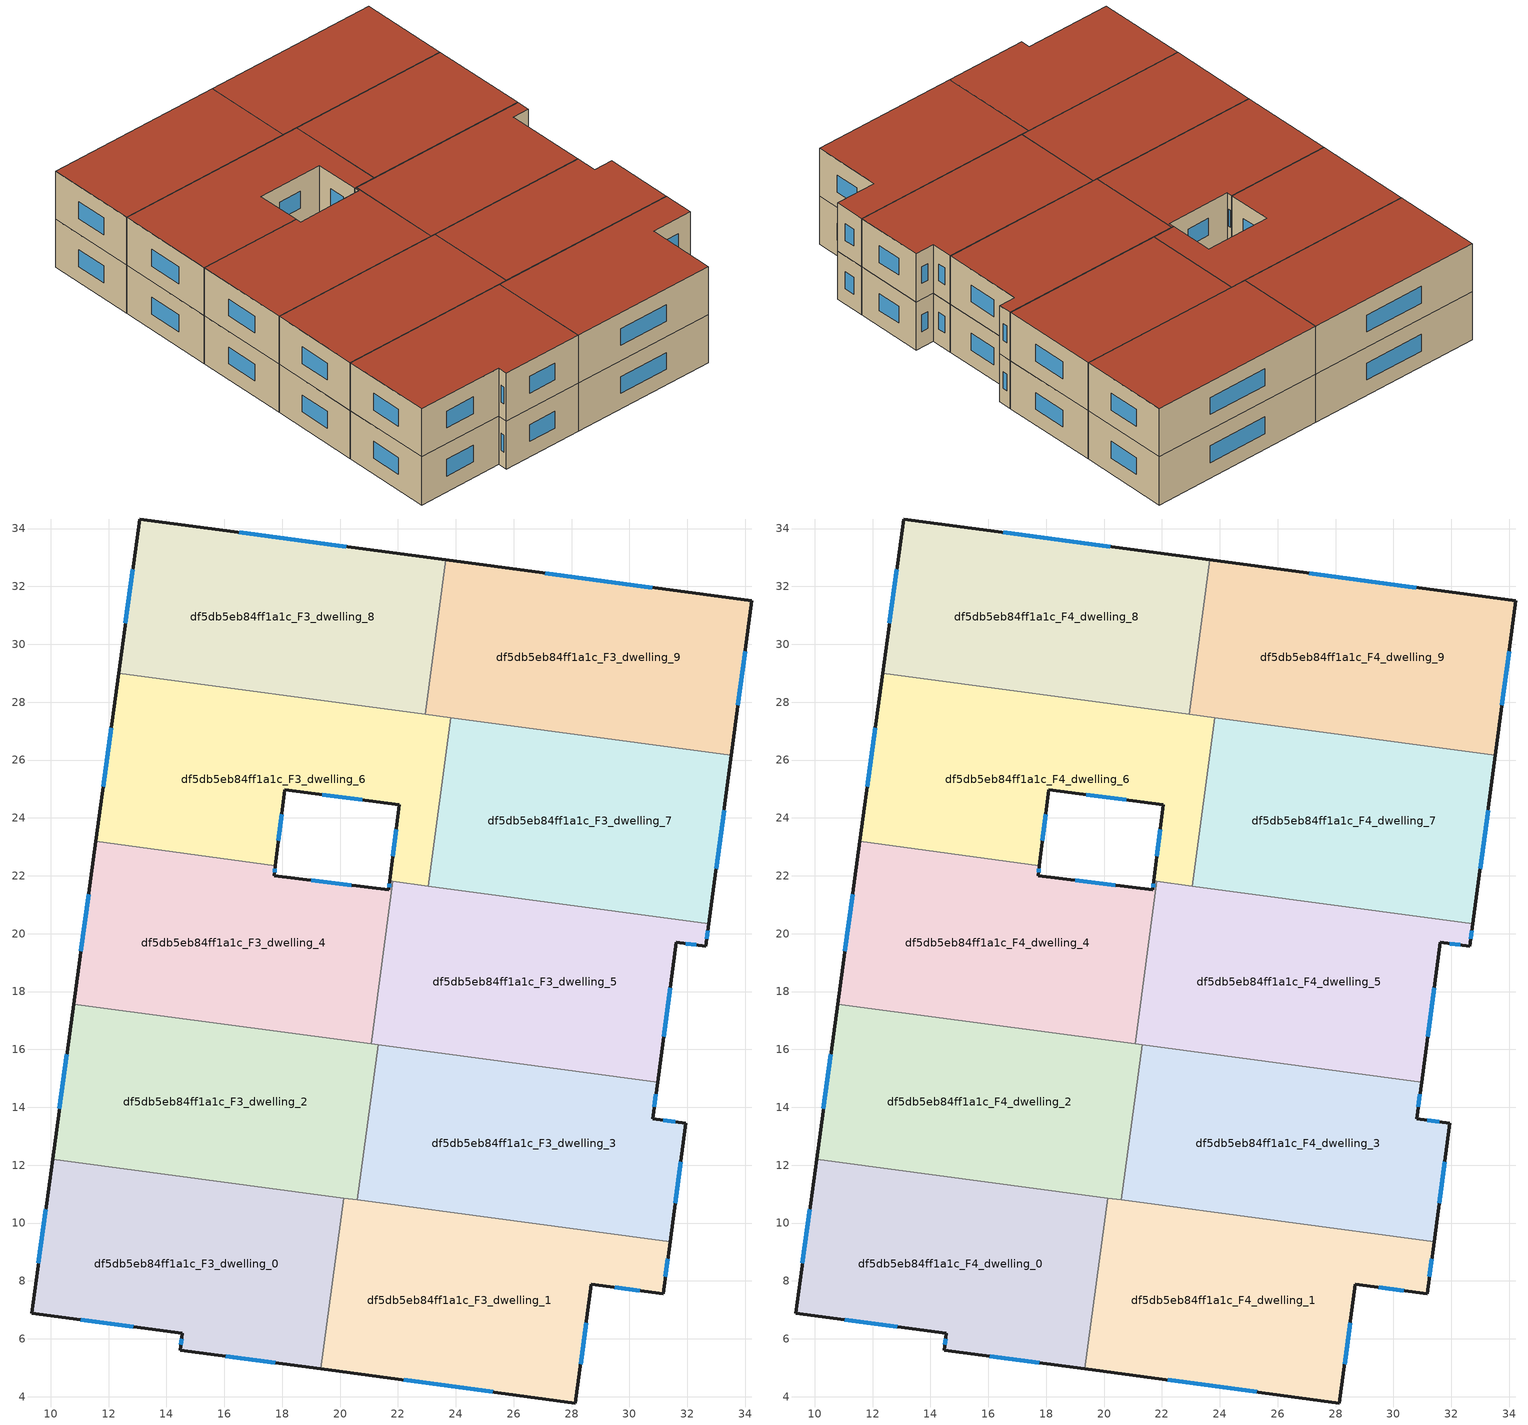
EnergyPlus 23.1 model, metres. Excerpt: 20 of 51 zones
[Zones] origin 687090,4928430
df5db5eb84ff1a1c_F3_dwelling_0
 floor to df5db5eb84ff1a1c_F2_dwelling_0 (EU_floor_Construction): 20.12,10.86 19.33,4.96 14.47,5.61 14.55,6.19 9.34,6.88 10.07,12.21 z9
 wall outside (EU_wall_Construction): 10.07,12.21 9.34,6.88 14.55,6.19 14.47,5.61 19.33,4.96 z9:12
 wall to df5db5eb84ff1a1c_F3_dwelling_1 (EU_wall_Construction): 19.33,4.96 20.12,10.86 z9:12
 wall to df5db5eb84ff1a1c_F3_dwelling_2 (EU_wall_Construction): 20.12,10.86 10.07,12.21 z9:12
 window (EU_Window_Construction): 11.04,6.66 12.86,6.42 / 9.83,10.48 9.58,8.61 / 16.05,5.4 17.75,5.17 / 14.52,6 14.5,5.8 z9.98:11.02
df5db5eb84ff1a1c_F3_dwelling_1
 floor to df5db5eb84ff1a1c_F2_dwelling_1 (EU_floor_Construction): 31.4,9.35 31.16,7.55 28.68,7.88 28.13,3.78 19.33,4.96 20.12,10.86 z9
 wall outside (EU_wall_Construction): 19.33,4.96 28.13,3.78 28.68,7.88 31.16,7.55 31.4,9.35 z9:12
 wall to df5db5eb84ff1a1c_F3_dwelling_3 (EU_wall_Construction): 31.4,9.35 20.6,10.8 z9:12
 wall to df5db5eb84ff1a1c_F3_dwelling_2 (EU_wall_Construction): 20.6,10.8 20.12,10.86 z9:12
 window (EU_Window_Construction): 22.19,4.58 25.27,4.16 / 31.24,8.14 31.32,8.77 / 29.49,7.77 30.35,7.66 / 28.31,5.11 28.5,6.55 z9.98:11.02
df5db5eb84ff1a1c_F3_dwelling_2
 floor to df5db5eb84ff1a1c_F2_dwelling_2 (EU_floor_Construction): 21.32,16.16 20.6,10.8 10.07,12.21 10.79,17.57 z9
 wall outside (EU_wall_Construction): 10.79,17.57 10.07,12.21 z9:12
 wall to df5db5eb84ff1a1c_F3_dwelling_3 (EU_wall_Construction): 20.6,10.8 21.32,16.16 z9:12
 wall to df5db5eb84ff1a1c_F3_dwelling_4 (EU_wall_Construction): 21.07,16.19 10.79,17.57 z9:12
 wall to df5db5eb84ff1a1c_F3_dwelling_5 (EU_wall_Construction): 21.32,16.16 21.07,16.19 z9:12
 window (EU_Window_Construction): 10.56,15.83 10.3,13.95 z9.98:11.02
df5db5eb84ff1a1c_F3_dwelling_3
 floor to df5db5eb84ff1a1c_F2_dwelling_3 (EU_floor_Construction): 30.97,14.87 30.8,13.6 31.95,13.44 31.4,9.35 20.6,10.8 21.32,16.16 z9
 wall outside (EU_wall_Construction): 31.4,9.35 31.95,13.44 30.8,13.6 30.97,14.87 z9:12
 wall to df5db5eb84ff1a1c_F3_dwelling_5 (EU_wall_Construction): 30.97,14.87 21.32,16.16 z9:12
 window (EU_Window_Construction): 30.86,14.01 30.92,14.45 / 31.58,13.49 31.17,13.55 / 31.58,10.68 31.77,12.11 z9.98:11.02
df5db5eb84ff1a1c_F3_dwelling_4
 floor to df5db5eb84ff1a1c_F2_dwelling_4 (EU_floor_Construction): 21.72,21.82 21.82,21.81 21.07,16.19 10.79,17.57 11.56,23.19 17.76,22.35 17.72,22.01 21.68,21.51 z9
 wall outside (EU_wall_Construction): 21.72,21.82 21.68,21.51 17.72,22.01 17.76,22.35 / 11.56,23.19 10.79,17.57 z9:12
 wall to df5db5eb84ff1a1c_F3_dwelling_6 (EU_wall_Construction): 17.76,22.35 11.56,23.19 / 21.82,21.81 21.72,21.82 z9:12
 wall to df5db5eb84ff1a1c_F3_dwelling_5 (EU_wall_Construction): 21.07,16.19 21.82,21.81 z9:12
 window (EU_Window_Construction): 17.73,22.12 17.75,22.24 / 20.39,21.67 19.01,21.85 / 21.71,21.72 21.69,21.61 / 11.31,21.36 11.04,19.4 z9.98:11.02
df5db5eb84ff1a1c_F3_dwelling_5
 floor to df5db5eb84ff1a1c_F2_dwelling_5 (EU_floor_Construction): 32.74,20.35 32.64,19.57 31.62,19.7 30.97,14.87 21.07,16.19 21.82,21.81 z9
 wall outside (EU_wall_Construction): 30.97,14.87 31.62,19.7 32.64,19.57 32.74,20.35 z9:12
 wall to df5db5eb84ff1a1c_F3_dwelling_7 (EU_wall_Construction): 32.74,20.35 23.04,21.65 z9:12
 wall to df5db5eb84ff1a1c_F3_dwelling_6 (EU_wall_Construction): 23.04,21.65 21.82,21.81 z9:12
 window (EU_Window_Construction): 32.67,19.82 32.71,20.09 / 31.95,19.66 32.31,19.61 / 31.18,16.44 31.41,18.13 z9.98:11.02
df5db5eb84ff1a1c_F3_dwelling_6
 floor to df5db5eb84ff1a1c_F2_dwelling_6 (EU_floor_Construction): 23.82,27.46 23.05,21.65 21.72,21.82 22.05,24.46 18.09,24.97 17.76,22.35 11.56,23.19 12.35,29 z9
 wall outside (EU_wall_Construction): 17.76,22.35 18.09,24.97 22.05,24.46 21.72,21.82 / 12.35,29 11.56,23.19 z9:12
 wall to df5db5eb84ff1a1c_F3_dwelling_7 (EU_wall_Construction): 23.05,21.65 23.82,27.46 z9:12
 wall to df5db5eb84ff1a1c_F3_dwelling_8 (EU_wall_Construction): 22.94,27.58 12.35,29 z9:12
 wall to df5db5eb84ff1a1c_F3_dwelling_9 (EU_wall_Construction): 23.82,27.46 22.94,27.58 z9:12
 window (EU_Window_Construction): 21.94,23.6 21.83,22.68 / 19.38,24.8 20.76,24.63 / 17.87,23.2 17.98,24.12 / 12.09,27.11 11.81,25.08 z9.98:11.02
df5db5eb84ff1a1c_F3_dwelling_7
 floor to df5db5eb84ff1a1c_F2_dwelling_7 (EU_floor_Construction): 33.52,26.17 32.74,20.35 23.05,21.65 23.82,27.46 z9
 wall outside (EU_wall_Construction): 32.74,20.35 33.52,26.17 z9:12
 wall to df5db5eb84ff1a1c_F3_dwelling_9 (EU_wall_Construction): 33.52,26.17 23.82,27.46 z9:12
 window (EU_Window_Construction): 33,22.24 33.27,24.27 z9.98:11.02
df5db5eb84ff1a1c_F3_dwelling_8
 floor to df5db5eb84ff1a1c_F2_dwelling_8 (EU_floor_Construction): 23.65,32.92 22.94,27.58 12.35,29 13.07,34.33 z9
 wall outside (EU_wall_Construction): 23.65,32.92 13.07,34.33 12.35,29 z9:12
 wall to df5db5eb84ff1a1c_F3_dwelling_9 (EU_wall_Construction): 22.94,27.58 23.65,32.92 z9:12
 window (EU_Window_Construction): 12.84,32.6 12.58,30.73 / 20.21,33.38 16.51,33.87 z9.98:11.02
df5db5eb84ff1a1c_F3_dwelling_9
 floor to df5db5eb84ff1a1c_F2_dwelling_9 (EU_floor_Construction): 34.23,31.5 33.52,26.17 22.94,27.58 23.65,32.92 z9
 wall outside (EU_wall_Construction): 33.52,26.17 34.23,31.5 23.65,32.92 z9:12
 window (EU_Window_Construction): 30.79,31.96 27.09,32.45 / 33.75,27.9 34,29.77 z9.98:11.02
df5db5eb84ff1a1c_F4_dwelling_0
 floor to df5db5eb84ff1a1c_F3_dwelling_0 (EU_floor_Construction): 20.12,10.86 19.33,4.96 14.47,5.61 14.55,6.19 9.34,6.88 10.07,12.21 z12
 wall outside (EU_wall_Construction): 10.07,12.21 9.34,6.88 14.55,6.19 14.47,5.61 19.33,4.96 z12:15
 wall to df5db5eb84ff1a1c_F4_dwelling_1 (EU_wall_Construction): 19.33,4.96 20.12,10.86 z12:15
 wall to df5db5eb84ff1a1c_F4_dwelling_2 (EU_wall_Construction): 20.12,10.86 10.07,12.21 z12:15
 window (EU_Window_Construction): 11.04,6.66 12.86,6.42 / 9.83,10.48 9.58,8.61 / 16.05,5.4 17.75,5.17 / 14.52,6 14.5,5.8 z12.98:14.02
 roof outside (EU_roof_Construction): 19.33,4.96 20.12,10.86 10.07,12.21 9.34,6.88 14.55,6.19 14.47,5.61 z15
df5db5eb84ff1a1c_F4_dwelling_1
 floor to df5db5eb84ff1a1c_F3_dwelling_1 (EU_floor_Construction): 31.4,9.35 31.16,7.55 28.68,7.88 28.13,3.78 19.33,4.96 20.12,10.86 z12
 wall outside (EU_wall_Construction): 19.33,4.96 28.13,3.78 28.68,7.88 31.16,7.55 31.4,9.35 z12:15
 wall to df5db5eb84ff1a1c_F4_dwelling_3 (EU_wall_Construction): 31.4,9.35 20.6,10.8 z12:15
 wall to df5db5eb84ff1a1c_F4_dwelling_2 (EU_wall_Construction): 20.6,10.8 20.12,10.86 z12:15
 window (EU_Window_Construction): 22.19,4.58 25.27,4.16 / 31.24,8.14 31.32,8.77 / 29.49,7.77 30.35,7.66 / 28.31,5.11 28.5,6.55 z12.98:14.02
 roof outside (EU_roof_Construction): 28.13,3.78 28.68,7.88 31.16,7.55 31.4,9.35 20.12,10.86 19.33,4.96 z15
df5db5eb84ff1a1c_F4_dwelling_2
 floor to df5db5eb84ff1a1c_F3_dwelling_2 (EU_floor_Construction): 21.32,16.16 20.6,10.8 10.07,12.21 10.79,17.57 z12
 wall outside (EU_wall_Construction): 10.79,17.57 10.07,12.21 z12:15
 wall to df5db5eb84ff1a1c_F4_dwelling_3 (EU_wall_Construction): 20.6,10.8 21.32,16.16 z12:15
 wall to df5db5eb84ff1a1c_F4_dwelling_4 (EU_wall_Construction): 21.07,16.19 10.79,17.57 z12:15
 wall to df5db5eb84ff1a1c_F4_dwelling_5 (EU_wall_Construction): 21.32,16.16 21.07,16.19 z12:15
 window (EU_Window_Construction): 10.56,15.83 10.3,13.95 z12.98:14.02
 roof outside (EU_roof_Construction): 20.6,10.8 21.32,16.16 10.79,17.57 10.07,12.21 z15
df5db5eb84ff1a1c_F4_dwelling_3
 floor to df5db5eb84ff1a1c_F3_dwelling_3 (EU_floor_Construction): 30.97,14.87 30.8,13.6 31.95,13.44 31.4,9.35 20.6,10.8 21.32,16.16 z12
 wall outside (EU_wall_Construction): 31.4,9.35 31.95,13.44 30.8,13.6 30.97,14.87 z12:15
 wall to df5db5eb84ff1a1c_F4_dwelling_5 (EU_wall_Construction): 30.97,14.87 21.32,16.16 z12:15
 window (EU_Window_Construction): 30.86,14.01 30.92,14.45 / 31.58,13.49 31.17,13.55 / 31.58,10.68 31.77,12.11 z12.98:14.02
 roof outside (EU_roof_Construction): 31.4,9.35 31.95,13.44 30.8,13.6 30.97,14.87 21.32,16.16 20.6,10.8 z15
df5db5eb84ff1a1c_F4_dwelling_4
 floor to df5db5eb84ff1a1c_F3_dwelling_4 (EU_floor_Construction): 21.72,21.82 21.82,21.81 21.07,16.19 10.79,17.57 11.56,23.19 17.76,22.35 17.72,22.01 21.68,21.51 z12
 wall outside (EU_wall_Construction): 21.72,21.82 21.68,21.51 17.72,22.01 17.76,22.35 / 11.56,23.19 10.79,17.57 z12:15
 wall to df5db5eb84ff1a1c_F4_dwelling_6 (EU_wall_Construction): 17.76,22.35 11.56,23.19 / 21.82,21.81 21.72,21.82 z12:15
 wall to df5db5eb84ff1a1c_F4_dwelling_5 (EU_wall_Construction): 21.07,16.19 21.82,21.81 z12:15
 window (EU_Window_Construction): 17.73,22.12 17.75,22.24 / 20.39,21.67 19.01,21.85 / 21.71,21.72 21.69,21.61 / 11.31,21.36 11.04,19.4 z12.98:14.02
 roof outside (EU_roof_Construction): 21.07,16.19 21.82,21.81 21.72,21.82 21.68,21.51 17.72,22.01 17.76,22.35 11.56,23.19 10.79,17.57 z15
df5db5eb84ff1a1c_F4_dwelling_5
 floor to df5db5eb84ff1a1c_F3_dwelling_5 (EU_floor_Construction): 32.74,20.35 32.64,19.57 31.62,19.7 30.97,14.87 21.07,16.19 21.82,21.81 z12
 wall outside (EU_wall_Construction): 30.97,14.87 31.62,19.7 32.64,19.57 32.74,20.35 z12:15
 wall to df5db5eb84ff1a1c_F4_dwelling_7 (EU_wall_Construction): 32.74,20.35 23.04,21.65 z12:15
 wall to df5db5eb84ff1a1c_F4_dwelling_6 (EU_wall_Construction): 23.04,21.65 21.82,21.81 z12:15
 window (EU_Window_Construction): 32.67,19.82 32.71,20.09 / 31.95,19.66 32.31,19.61 / 31.18,16.44 31.41,18.13 z12.98:14.02
 roof outside (EU_roof_Construction): 30.97,14.87 31.62,19.7 32.64,19.57 32.74,20.35 21.82,21.81 21.07,16.19 z15
df5db5eb84ff1a1c_F4_dwelling_6
 floor to df5db5eb84ff1a1c_F3_dwelling_6 (EU_floor_Construction): 23.82,27.46 23.05,21.65 21.72,21.82 22.05,24.46 18.09,24.97 17.76,22.35 11.56,23.19 12.35,29 z12
 wall outside (EU_wall_Construction): 17.76,22.35 18.09,24.97 22.05,24.46 21.72,21.82 / 12.35,29 11.56,23.19 z12:15
 wall to df5db5eb84ff1a1c_F4_dwelling_7 (EU_wall_Construction): 23.05,21.65 23.82,27.46 z12:15
 wall to df5db5eb84ff1a1c_F4_dwelling_8 (EU_wall_Construction): 22.94,27.58 12.35,29 z12:15
 wall to df5db5eb84ff1a1c_F4_dwelling_9 (EU_wall_Construction): 23.82,27.46 22.94,27.58 z12:15
 window (EU_Window_Construction): 21.94,23.6 21.83,22.68 / 19.38,24.8 20.76,24.63 / 17.87,23.2 17.98,24.12 / 12.09,27.11 11.81,25.08 z12.98:14.02
 roof outside (EU_roof_Construction): 23.05,21.65 23.82,27.46 12.35,29 11.56,23.19 17.76,22.35 18.09,24.97 22.05,24.46 21.72,21.82 z15
df5db5eb84ff1a1c_F4_dwelling_7
 floor to df5db5eb84ff1a1c_F3_dwelling_7 (EU_floor_Construction): 33.52,26.17 32.74,20.35 23.05,21.65 23.82,27.46 z12
 wall outside (EU_wall_Construction): 32.74,20.35 33.52,26.17 z12:15
 wall to df5db5eb84ff1a1c_F4_dwelling_9 (EU_wall_Construction): 33.52,26.17 23.82,27.46 z12:15
 window (EU_Window_Construction): 33,22.24 33.27,24.27 z12.98:14.02
 roof outside (EU_roof_Construction): 32.74,20.35 33.52,26.17 23.82,27.46 23.05,21.65 z15
df5db5eb84ff1a1c_F4_dwelling_8
 floor to df5db5eb84ff1a1c_F3_dwelling_8 (EU_floor_Construction): 23.65,32.92 22.94,27.58 12.35,29 13.07,34.33 z12
 wall outside (EU_wall_Construction): 23.65,32.92 13.07,34.33 12.35,29 z12:15
 wall to df5db5eb84ff1a1c_F4_dwelling_9 (EU_wall_Construction): 22.94,27.58 23.65,32.92 z12:15
 window (EU_Window_Construction): 12.84,32.6 12.58,30.73 / 20.21,33.38 16.51,33.87 z12.98:14.02
 roof outside (EU_roof_Construction): 22.94,27.58 23.65,32.92 13.07,34.33 12.35,29 z15
df5db5eb84ff1a1c_F4_dwelling_9
 floor to df5db5eb84ff1a1c_F3_dwelling_9 (EU_floor_Construction): 34.23,31.5 33.52,26.17 22.94,27.58 23.65,32.92 z12
 wall outside (EU_wall_Construction): 33.52,26.17 34.23,31.5 23.65,32.92 z12:15
 window (EU_Window_Construction): 30.79,31.96 27.09,32.45 / 33.75,27.9 34,29.77 z12.98:14.02
 roof outside (EU_roof_Construction): 33.52,26.17 34.23,31.5 23.65,32.92 22.94,27.58 z15
[Building]
EU S2 Campaign: North Axis=0; Terrain=City; Solar Distribution=FullExterior
[Site:Location]
Bologna: Latitude=44.5; Longitude=11.25; Time Zone=1; Elevation=37
[SizingPeriod:WeatherFileDays]
AnnualSizingPeriod: Begin Month=1; Begin Day of Month=1; End Month=12; End Day of Month=31; Day of Week for Start Day=Monday; Use Weather File Daylight Saving Period=No; Use Weather File Rain and Snow Indicators=No
[MATERIAL]
EU_InternalMass_Material: Roughness=MediumRough; Thickness=0.1; Conductivity=1; Density=1800; Specific Heat=900; Thermal Absorptance=0.9; Solar Absorptance=0.7; Visible Absorptance=0.7
[MATERIAL:NOMASS] Roughness=MediumRough; Thermal Absorptance=0.9; Solar Absorptance=0.7; Visible Absorptance=0.7
Name | Thermal Resistance
EU_wall_NoMass | 0.905828
EU_roof_NoMass | 0.37593
EU_floor_NoMass | 0.67114
[WINDOWMATERIAL:SIMPLEGLAZINGSYSTEM]
EU_Window_SimpleGlazing: UFactor=4.52486; Solar Heat Gain Coefficient=0.85; Visible Transmittance=0.85
[CONSTRUCTION]
EU_wall_Construction: EU_wall_NoMass
EU_roof_Construction: EU_roof_NoMass
EU_floor_Construction: EU_floor_NoMass
EU_Window_Construction: EU_Window_SimpleGlazing
EU_InternalMass_Construction: EU_InternalMass_Material
[ZONE] Type=1; Multiplier=1; Ceiling Height=autocalculate; Floor Area=autocalculate; Part of Total Floor Area=Yes
Name | Volume
df5db5eb84ff1a1c_F3_dwelling_0; df5db5eb84ff1a1c_F4_dwelling_0 | 172.285
df5db5eb84ff1a1c_F3_dwelling_1; df5db5eb84ff1a1c_F4_dwelling_1 | 172.305
df5db5eb84ff1a1c_F3_dwelling_2; df5db5eb84ff1a1c_F4_dwelling_2; df5db5eb84ff1a1c_F3_dwelling_8; df5db5eb84ff1a1c_F4_dwelling_8 | 172.293
df5db5eb84ff1a1c_F3_dwelling_3; df5db5eb84ff1a1c_F4_dwelling_3 | 172.302
df5db5eb84ff1a1c_F3_dwelling_4; df5db5eb84ff1a1c_F4_dwelling_4 | 172.313
df5db5eb84ff1a1c_F3_dwelling_5; df5db5eb84ff1a1c_F4_dwelling_5 | 172.306
df5db5eb84ff1a1c_F3_dwelling_6; df5db5eb84ff1a1c_F4_dwelling_6 | 172.31
df5db5eb84ff1a1c_F3_dwelling_7; df5db5eb84ff1a1c_F4_dwelling_7 | 172.312
df5db5eb84ff1a1c_F3_dwelling_9; df5db5eb84ff1a1c_F4_dwelling_9 | 172.289
[INTERNALMASS] Construction=EU_InternalMass_Construction
Name | Zone or ZoneList | Surface Area
df5db5eb84ff1a1c_F3_dwelling_0_EU_InternalMass | df5db5eb84ff1a1c_F3_dwelling_0 | 57.4291
df5db5eb84ff1a1c_F3_dwelling_1_EU_InternalMass | df5db5eb84ff1a1c_F3_dwelling_1 | 57.4362
df5db5eb84ff1a1c_F3_dwelling_2_EU_InternalMass | df5db5eb84ff1a1c_F3_dwelling_2 | 57.4317
df5db5eb84ff1a1c_F3_dwelling_3_EU_InternalMass | df5db5eb84ff1a1c_F3_dwelling_3 | 57.4327
df5db5eb84ff1a1c_F3_dwelling_4_EU_InternalMass | df5db5eb84ff1a1c_F3_dwelling_4 | 57.437
df5db5eb84ff1a1c_F3_dwelling_5_EU_InternalMass | df5db5eb84ff1a1c_F3_dwelling_5 | 57.4362
df5db5eb84ff1a1c_F3_dwelling_6_EU_InternalMass | df5db5eb84ff1a1c_F3_dwelling_6 | 57.4362
df5db5eb84ff1a1c_F3_dwelling_7_EU_InternalMass | df5db5eb84ff1a1c_F3_dwelling_7 | 57.4373
df5db5eb84ff1a1c_F3_dwelling_8_EU_InternalMass | df5db5eb84ff1a1c_F3_dwelling_8 | 57.4312
df5db5eb84ff1a1c_F3_dwelling_9_EU_InternalMass | df5db5eb84ff1a1c_F3_dwelling_9 | 57.4292
df5db5eb84ff1a1c_F4_dwelling_0_EU_InternalMass | df5db5eb84ff1a1c_F4_dwelling_0 | 57.4291
df5db5eb84ff1a1c_F4_dwelling_1_EU_InternalMass | df5db5eb84ff1a1c_F4_dwelling_1 | 57.4362
df5db5eb84ff1a1c_F4_dwelling_2_EU_InternalMass | df5db5eb84ff1a1c_F4_dwelling_2 | 57.4317
df5db5eb84ff1a1c_F4_dwelling_3_EU_InternalMass | df5db5eb84ff1a1c_F4_dwelling_3 | 57.4327
df5db5eb84ff1a1c_F4_dwelling_4_EU_InternalMass | df5db5eb84ff1a1c_F4_dwelling_4 | 57.437
df5db5eb84ff1a1c_F4_dwelling_5_EU_InternalMass | df5db5eb84ff1a1c_F4_dwelling_5 | 57.4362
df5db5eb84ff1a1c_F4_dwelling_6_EU_InternalMass | df5db5eb84ff1a1c_F4_dwelling_6 | 57.4362
df5db5eb84ff1a1c_F4_dwelling_7_EU_InternalMass | df5db5eb84ff1a1c_F4_dwelling_7 | 57.4373
df5db5eb84ff1a1c_F4_dwelling_8_EU_InternalMass | df5db5eb84ff1a1c_F4_dwelling_8 | 57.4312
df5db5eb84ff1a1c_F4_dwelling_9_EU_InternalMass | df5db5eb84ff1a1c_F4_dwelling_9 | 57.4292
[OTHEREQUIPMENT] Fuel Type=Electricity; Design Level Calculation Method=Watts/Area; Power per Zone Floor Area=1; Fraction Latent=0; Fraction Radiant=0; Fraction Lost=0; Carbon Dioxide Generation Rate=0; EndUse Subcategory=EU_Step8_InternalGains
Name | Zone or ZoneList or Space or SpaceList | Schedule
EU_Step8_InternalGain_df5db5eb84ff1a1c_F3_dwelling_0_f000 | df5db5eb84ff1a1c_F3_dwelling_0 | EU_Step8_GainSchedule_df5db5eb84ff1a1c_F3_dwelling_0_f000
EU_Step8_InternalGain_df5db5eb84ff1a1c_F3_dwelling_1_f000 | df5db5eb84ff1a1c_F3_dwelling_1 | EU_Step8_GainSchedule_df5db5eb84ff1a1c_F3_dwelling_1_f000
EU_Step8_InternalGain_df5db5eb84ff1a1c_F3_dwelling_2_f000 | df5db5eb84ff1a1c_F3_dwelling_2 | EU_Step8_GainSchedule_df5db5eb84ff1a1c_F3_dwelling_2_f000
EU_Step8_InternalGain_df5db5eb84ff1a1c_F3_dwelling_3_f000 | df5db5eb84ff1a1c_F3_dwelling_3 | EU_Step8_GainSchedule_df5db5eb84ff1a1c_F3_dwelling_3_f000
EU_Step8_InternalGain_df5db5eb84ff1a1c_F3_dwelling_4_f000 | df5db5eb84ff1a1c_F3_dwelling_4 | EU_Step8_GainSchedule_df5db5eb84ff1a1c_F3_dwelling_4_f000
EU_Step8_InternalGain_df5db5eb84ff1a1c_F3_dwelling_5_f000 | df5db5eb84ff1a1c_F3_dwelling_5 | EU_Step8_GainSchedule_df5db5eb84ff1a1c_F3_dwelling_5_f000
EU_Step8_InternalGain_df5db5eb84ff1a1c_F3_dwelling_6_f000 | df5db5eb84ff1a1c_F3_dwelling_6 | EU_Step8_GainSchedule_df5db5eb84ff1a1c_F3_dwelling_6_f000
EU_Step8_InternalGain_df5db5eb84ff1a1c_F3_dwelling_7_f000 | df5db5eb84ff1a1c_F3_dwelling_7 | EU_Step8_GainSchedule_df5db5eb84ff1a1c_F3_dwelling_7_f000
EU_Step8_InternalGain_df5db5eb84ff1a1c_F3_dwelling_8_f000 | df5db5eb84ff1a1c_F3_dwelling_8 | EU_Step8_GainSchedule_df5db5eb84ff1a1c_F3_dwelling_8_f000
EU_Step8_InternalGain_df5db5eb84ff1a1c_F3_dwelling_9_f000 | df5db5eb84ff1a1c_F3_dwelling_9 | EU_Step8_GainSchedule_df5db5eb84ff1a1c_F3_dwelling_9_f000
EU_Step8_InternalGain_df5db5eb84ff1a1c_F4_dwelling_0_f000 | df5db5eb84ff1a1c_F4_dwelling_0 | EU_Step8_GainSchedule_df5db5eb84ff1a1c_F4_dwelling_0_f000
EU_Step8_InternalGain_df5db5eb84ff1a1c_F4_dwelling_1_f000 | df5db5eb84ff1a1c_F4_dwelling_1 | EU_Step8_GainSchedule_df5db5eb84ff1a1c_F4_dwelling_1_f000
EU_Step8_InternalGain_df5db5eb84ff1a1c_F4_dwelling_2_f000 | df5db5eb84ff1a1c_F4_dwelling_2 | EU_Step8_GainSchedule_df5db5eb84ff1a1c_F4_dwelling_2_f000
EU_Step8_InternalGain_df5db5eb84ff1a1c_F4_dwelling_3_f000 | df5db5eb84ff1a1c_F4_dwelling_3 | EU_Step8_GainSchedule_df5db5eb84ff1a1c_F4_dwelling_3_f000
EU_Step8_InternalGain_df5db5eb84ff1a1c_F4_dwelling_4_f000 | df5db5eb84ff1a1c_F4_dwelling_4 | EU_Step8_GainSchedule_df5db5eb84ff1a1c_F4_dwelling_4_f000
EU_Step8_InternalGain_df5db5eb84ff1a1c_F4_dwelling_5_f000 | df5db5eb84ff1a1c_F4_dwelling_5 | EU_Step8_GainSchedule_df5db5eb84ff1a1c_F4_dwelling_5_f000
EU_Step8_InternalGain_df5db5eb84ff1a1c_F4_dwelling_6_f000 | df5db5eb84ff1a1c_F4_dwelling_6 | EU_Step8_GainSchedule_df5db5eb84ff1a1c_F4_dwelling_6_f000
EU_Step8_InternalGain_df5db5eb84ff1a1c_F4_dwelling_7_f000 | df5db5eb84ff1a1c_F4_dwelling_7 | EU_Step8_GainSchedule_df5db5eb84ff1a1c_F4_dwelling_7_f000
EU_Step8_InternalGain_df5db5eb84ff1a1c_F4_dwelling_8_f000 | df5db5eb84ff1a1c_F4_dwelling_8 | EU_Step8_GainSchedule_df5db5eb84ff1a1c_F4_dwelling_8_f000
EU_Step8_InternalGain_df5db5eb84ff1a1c_F4_dwelling_9_f000 | df5db5eb84ff1a1c_F4_dwelling_9 | EU_Step8_GainSchedule_df5db5eb84ff1a1c_F4_dwelling_9_f000
[ZONEVENTILATION:DESIGNFLOWRATE] Schedule=EU_AlwaysOn; Design Flow Rate Calculation Method=AirChanges/Hour; Air Changes per Hour=0.73129; Ventilation Type=Natural; Fan Pressure Rise=0; Fan Total Efficiency=1; Constant Term Coefficient=1; Temperature Term Coefficient=0; Velocity Term Coefficient=0; Velocity Squared Term Coefficient=0; Minimum Indoor Temperature=-100; Maximum Indoor Temperature=100; Delta Temperature=-100; Minimum Outdoor Temperature=-100; Maximum Outdoor Temperature=100; Maximum Wind Speed=40
Name | Zone or ZoneList or Space or SpaceList
EU_ConstantAir_df5db5eb84ff1a1c_F3_dwelling_0 | df5db5eb84ff1a1c_F3_dwelling_0
EU_ConstantAir_df5db5eb84ff1a1c_F3_dwelling_1 | df5db5eb84ff1a1c_F3_dwelling_1
EU_ConstantAir_df5db5eb84ff1a1c_F3_dwelling_2 | df5db5eb84ff1a1c_F3_dwelling_2
EU_ConstantAir_df5db5eb84ff1a1c_F3_dwelling_3 | df5db5eb84ff1a1c_F3_dwelling_3
EU_ConstantAir_df5db5eb84ff1a1c_F3_dwelling_4 | df5db5eb84ff1a1c_F3_dwelling_4
EU_ConstantAir_df5db5eb84ff1a1c_F3_dwelling_5 | df5db5eb84ff1a1c_F3_dwelling_5
EU_ConstantAir_df5db5eb84ff1a1c_F3_dwelling_6 | df5db5eb84ff1a1c_F3_dwelling_6
EU_ConstantAir_df5db5eb84ff1a1c_F3_dwelling_7 | df5db5eb84ff1a1c_F3_dwelling_7
EU_ConstantAir_df5db5eb84ff1a1c_F3_dwelling_8 | df5db5eb84ff1a1c_F3_dwelling_8
EU_ConstantAir_df5db5eb84ff1a1c_F3_dwelling_9 | df5db5eb84ff1a1c_F3_dwelling_9
EU_ConstantAir_df5db5eb84ff1a1c_F4_dwelling_0 | df5db5eb84ff1a1c_F4_dwelling_0
EU_ConstantAir_df5db5eb84ff1a1c_F4_dwelling_1 | df5db5eb84ff1a1c_F4_dwelling_1
EU_ConstantAir_df5db5eb84ff1a1c_F4_dwelling_2 | df5db5eb84ff1a1c_F4_dwelling_2
EU_ConstantAir_df5db5eb84ff1a1c_F4_dwelling_3 | df5db5eb84ff1a1c_F4_dwelling_3
EU_ConstantAir_df5db5eb84ff1a1c_F4_dwelling_4 | df5db5eb84ff1a1c_F4_dwelling_4
EU_ConstantAir_df5db5eb84ff1a1c_F4_dwelling_5 | df5db5eb84ff1a1c_F4_dwelling_5
EU_ConstantAir_df5db5eb84ff1a1c_F4_dwelling_6 | df5db5eb84ff1a1c_F4_dwelling_6
EU_ConstantAir_df5db5eb84ff1a1c_F4_dwelling_7 | df5db5eb84ff1a1c_F4_dwelling_7
EU_ConstantAir_df5db5eb84ff1a1c_F4_dwelling_8 | df5db5eb84ff1a1c_F4_dwelling_8
EU_ConstantAir_df5db5eb84ff1a1c_F4_dwelling_9 | df5db5eb84ff1a1c_F4_dwelling_9
[HVACTEMPLATE:THERMOSTAT] Constant Heating Setpoint=20; Constant Cooling Setpoint=50
EU_HeatOnly_df5db5eb84ff1a1c_F0_dwelling_0; EU_HeatOnly_df5db5eb84ff1a1c_F0_dwelling_1; EU_HeatOnly_df5db5eb84ff1a1c_F0_dwelling_2; EU_HeatOnly_df5db5eb84ff1a1c_F0_dwelling_3; EU_HeatOnly_df5db5eb84ff1a1c_F0_dwelling_4; EU_HeatOnly_df5db5eb84ff1a1c_F0_dwelling_5; EU_HeatOnly_df5db5eb84ff1a1c_F0_dwelling_6; EU_HeatOnly_df5db5eb84ff1a1c_F0_dwelling_7; EU_HeatOnly_df5db5eb84ff1a1c_F0_dwelling_8; EU_HeatOnly_df5db5eb84ff1a1c_F0_dwelling_9; EU_HeatOnly_df5db5eb84ff1a1c_F0_dwelling_10; EU_HeatOnly_df5db5eb84ff1a1c_F1_dwelling_0; EU_HeatOnly_df5db5eb84ff1a1c_F1_dwelling_1; EU_HeatOnly_df5db5eb84ff1a1c_F1_dwelling_2; EU_HeatOnly_df5db5eb84ff1a1c_F1_dwelling_3; EU_HeatOnly_df5db5eb84ff1a1c_F1_dwelling_4; EU_HeatOnly_df5db5eb84ff1a1c_F1_dwelling_5; EU_HeatOnly_df5db5eb84ff1a1c_F1_dwelling_6; EU_HeatOnly_df5db5eb84ff1a1c_F1_dwelling_7; EU_HeatOnly_df5db5eb84ff1a1c_F1_dwelling_8; EU_HeatOnly_df5db5eb84ff1a1c_F1_dwelling_9; EU_HeatOnly_df5db5eb84ff1a1c_F2_dwelling_0; EU_HeatOnly_df5db5eb84ff1a1c_F2_dwelling_1; EU_HeatOnly_df5db5eb84ff1a1c_F2_dwelling_2; EU_HeatOnly_df5db5eb84ff1a1c_F2_dwelling_3; EU_HeatOnly_df5db5eb84ff1a1c_F2_dwelling_4; EU_HeatOnly_df5db5eb84ff1a1c_F2_dwelling_5; EU_HeatOnly_df5db5eb84ff1a1c_F2_dwelling_6; EU_HeatOnly_df5db5eb84ff1a1c_F2_dwelling_7; EU_HeatOnly_df5db5eb84ff1a1c_F2_dwelling_8; EU_HeatOnly_df5db5eb84ff1a1c_F2_dwelling_9; EU_HeatOnly_df5db5eb84ff1a1c_F3_dwelling_0; EU_HeatOnly_df5db5eb84ff1a1c_F3_dwelling_1; EU_HeatOnly_df5db5eb84ff1a1c_F3_dwelling_2; EU_HeatOnly_df5db5eb84ff1a1c_F3_dwelling_3; EU_HeatOnly_df5db5eb84ff1a1c_F3_dwelling_4; EU_HeatOnly_df5db5eb84ff1a1c_F3_dwelling_5; EU_HeatOnly_df5db5eb84ff1a1c_F3_dwelling_6; EU_HeatOnly_df5db5eb84ff1a1c_F3_dwelling_7; EU_HeatOnly_df5db5eb84ff1a1c_F3_dwelling_8; EU_HeatOnly_df5db5eb84ff1a1c_F3_dwelling_9; EU_HeatOnly_df5db5eb84ff1a1c_F4_dwelling_0; EU_HeatOnly_df5db5eb84ff1a1c_F4_dwelling_1; EU_HeatOnly_df5db5eb84ff1a1c_F4_dwelling_2; EU_HeatOnly_df5db5eb84ff1a1c_F4_dwelling_3; EU_HeatOnly_df5db5eb84ff1a1c_F4_dwelling_4; EU_HeatOnly_df5db5eb84ff1a1c_F4_dwelling_5; EU_HeatOnly_df5db5eb84ff1a1c_F4_dwelling_6; EU_HeatOnly_df5db5eb84ff1a1c_F4_dwelling_7; EU_HeatOnly_df5db5eb84ff1a1c_F4_dwelling_8; EU_HeatOnly_df5db5eb84ff1a1c_F4_dwelling_9
[HVACTEMPLATE:ZONE:IDEALLOADSAIRSYSTEM] System Availability Schedule=EU_AlwaysOn; Maximum Heating Supply Air Temperature=50; Minimum Cooling Supply Air Temperature=13; Maximum Heating Supply Air Humidity Ratio=0.0156; Minimum Cooling Supply Air Humidity Ratio=0.0077; Heating Limit=NoLimit; Cooling Limit=NoLimit; Heating Availability Schedule=EU_AlwaysOn; Cooling Availability Schedule=EU_CoolingOff; Dehumidification Control Type=ConstantSensibleHeatRatio; Cooling Sensible Heat Ratio=0.7; Dehumidification Setpoint=60; Humidification Control Type=None; Humidification Setpoint=30; Outdoor Air Method=None; Outdoor Air Flow Rate per Person=0.00944; Outdoor Air Flow Rate per Zone Floor Area=0; Outdoor Air Flow Rate per Zone=0; Demand Controlled Ventilation Type=None; Outdoor Air Economizer Type=NoEconomizer; Heat Recovery Type=None; Sensible Heat Recovery Effectiveness=0.7; Latent Heat Recovery Effectiveness=0.65
Name | Template Thermostat
df5db5eb84ff1a1c_F3_dwelling_0 | EU_HeatOnly_df5db5eb84ff1a1c_F3_dwelling_0
df5db5eb84ff1a1c_F3_dwelling_1 | EU_HeatOnly_df5db5eb84ff1a1c_F3_dwelling_1
df5db5eb84ff1a1c_F3_dwelling_2 | EU_HeatOnly_df5db5eb84ff1a1c_F3_dwelling_2
df5db5eb84ff1a1c_F3_dwelling_3 | EU_HeatOnly_df5db5eb84ff1a1c_F3_dwelling_3
df5db5eb84ff1a1c_F3_dwelling_4 | EU_HeatOnly_df5db5eb84ff1a1c_F3_dwelling_4
df5db5eb84ff1a1c_F3_dwelling_5 | EU_HeatOnly_df5db5eb84ff1a1c_F3_dwelling_5
df5db5eb84ff1a1c_F3_dwelling_6 | EU_HeatOnly_df5db5eb84ff1a1c_F3_dwelling_6
df5db5eb84ff1a1c_F3_dwelling_7 | EU_HeatOnly_df5db5eb84ff1a1c_F3_dwelling_7
df5db5eb84ff1a1c_F3_dwelling_8 | EU_HeatOnly_df5db5eb84ff1a1c_F3_dwelling_8
df5db5eb84ff1a1c_F3_dwelling_9 | EU_HeatOnly_df5db5eb84ff1a1c_F3_dwelling_9
df5db5eb84ff1a1c_F4_dwelling_0 | EU_HeatOnly_df5db5eb84ff1a1c_F4_dwelling_0
df5db5eb84ff1a1c_F4_dwelling_1 | EU_HeatOnly_df5db5eb84ff1a1c_F4_dwelling_1
df5db5eb84ff1a1c_F4_dwelling_2 | EU_HeatOnly_df5db5eb84ff1a1c_F4_dwelling_2
df5db5eb84ff1a1c_F4_dwelling_3 | EU_HeatOnly_df5db5eb84ff1a1c_F4_dwelling_3
df5db5eb84ff1a1c_F4_dwelling_4 | EU_HeatOnly_df5db5eb84ff1a1c_F4_dwelling_4
df5db5eb84ff1a1c_F4_dwelling_5 | EU_HeatOnly_df5db5eb84ff1a1c_F4_dwelling_5
df5db5eb84ff1a1c_F4_dwelling_6 | EU_HeatOnly_df5db5eb84ff1a1c_F4_dwelling_6
df5db5eb84ff1a1c_F4_dwelling_7 | EU_HeatOnly_df5db5eb84ff1a1c_F4_dwelling_7
df5db5eb84ff1a1c_F4_dwelling_8 | EU_HeatOnly_df5db5eb84ff1a1c_F4_dwelling_8
df5db5eb84ff1a1c_F4_dwelling_9 | EU_HeatOnly_df5db5eb84ff1a1c_F4_dwelling_9
[SIZING:ZONE] Zone Cooling Design Supply Air Temperature Input Method=SupplyAirTemperature; Zone Cooling Design Supply Air Temperature=13; Zone Heating Design Supply Air Temperature Input Method=SupplyAirTemperature; Zone Heating Design Supply Air Temperature=50; Zone Cooling Design Supply Air Humidity Ratio=0.008; Zone Heating Design Supply Air Humidity Ratio=0.008; Cooling Design Air Flow Method=DesignDay; Cooling Design Air Flow Rate=0; Cooling Minimum Air Flow per Zone Floor Area=0.000762; Cooling Minimum Air Flow=0; Cooling Minimum Air Flow Fraction=0.2; Heating Design Air Flow Method=DesignDay; Heating Design Air Flow Rate=0; Heating Maximum Air Flow per Zone Floor Area=0.002032; Heating Maximum Air Flow=0.141576; Heating Maximum Air Flow Fraction=0.3; Account for Dedicated Outdoor Air System=No; Dedicated Outdoor Air System Control Strategy=NeutralSupplyAir; Dedicated Outdoor Air Low Setpoint Temperature for Design=autosize; Dedicated Outdoor Air High Setpoint Temperature for Design=autosize; Zone Load Sizing Method=Sensible Load Only No Latent Load; Zone Latent Cooling Design Supply Air Humidity Ratio Input Method=HumidityRatioDifference; Zone Cooling Design Supply Air Humidity Ratio Difference=0.005; Zone Latent Heating Design Supply Air Humidity Ratio Input Method=HumidityRatioDifference; Zone Humidification Design Supply Air Humidity Ratio Difference=0.005
df5db5eb84ff1a1c_F3_dwelling_0; df5db5eb84ff1a1c_F3_dwelling_1; df5db5eb84ff1a1c_F3_dwelling_2; df5db5eb84ff1a1c_F3_dwelling_3; df5db5eb84ff1a1c_F3_dwelling_4; df5db5eb84ff1a1c_F3_dwelling_5; df5db5eb84ff1a1c_F3_dwelling_6; df5db5eb84ff1a1c_F3_dwelling_7; df5db5eb84ff1a1c_F3_dwelling_8; df5db5eb84ff1a1c_F3_dwelling_9; df5db5eb84ff1a1c_F4_dwelling_0; df5db5eb84ff1a1c_F4_dwelling_1; df5db5eb84ff1a1c_F4_dwelling_2; df5db5eb84ff1a1c_F4_dwelling_3; df5db5eb84ff1a1c_F4_dwelling_4; df5db5eb84ff1a1c_F4_dwelling_5; df5db5eb84ff1a1c_F4_dwelling_6; df5db5eb84ff1a1c_F4_dwelling_7; df5db5eb84ff1a1c_F4_dwelling_8; df5db5eb84ff1a1c_F4_dwelling_9
[SCHEDULE:CONSTANT]
Name | Hourly Value
EU_AlwaysOn | 1
EU_CoolingOff | 0
[SCHEDULE:FILE] Column Number=1; Rows to Skip at Top=0; Number of Hours of Data=8760; Column Separator=Comma; Interpolate to Timestep=No; Minutes per Item=60; Adjust Schedule for Daylight Savings=Yes
Name | File
EU_Step8_GainSchedule_df5db5eb84ff1a1c_F3_dwelling_0_f000 | ../../schedules/df5db5eb84ff1a1c/df5db5eb84ff1a1c_F3_dwelling_0_f000_gain.csv
EU_Step8_GainSchedule_df5db5eb84ff1a1c_F3_dwelling_1_f000 | ../../schedules/df5db5eb84ff1a1c/df5db5eb84ff1a1c_F3_dwelling_1_f000_gain.csv
EU_Step8_GainSchedule_df5db5eb84ff1a1c_F3_dwelling_2_f000 | ../../schedules/df5db5eb84ff1a1c/df5db5eb84ff1a1c_F3_dwelling_2_f000_gain.csv
EU_Step8_GainSchedule_df5db5eb84ff1a1c_F3_dwelling_3_f000 | ../../schedules/df5db5eb84ff1a1c/df5db5eb84ff1a1c_F3_dwelling_3_f000_gain.csv
EU_Step8_GainSchedule_df5db5eb84ff1a1c_F3_dwelling_4_f000 | ../../schedules/df5db5eb84ff1a1c/df5db5eb84ff1a1c_F3_dwelling_4_f000_gain.csv
EU_Step8_GainSchedule_df5db5eb84ff1a1c_F3_dwelling_5_f000 | ../../schedules/df5db5eb84ff1a1c/df5db5eb84ff1a1c_F3_dwelling_5_f000_gain.csv
EU_Step8_GainSchedule_df5db5eb84ff1a1c_F3_dwelling_6_f000 | ../../schedules/df5db5eb84ff1a1c/df5db5eb84ff1a1c_F3_dwelling_6_f000_gain.csv
EU_Step8_GainSchedule_df5db5eb84ff1a1c_F3_dwelling_7_f000 | ../../schedules/df5db5eb84ff1a1c/df5db5eb84ff1a1c_F3_dwelling_7_f000_gain.csv
EU_Step8_GainSchedule_df5db5eb84ff1a1c_F3_dwelling_8_f000 | ../../schedules/df5db5eb84ff1a1c/df5db5eb84ff1a1c_F3_dwelling_8_f000_gain.csv
EU_Step8_GainSchedule_df5db5eb84ff1a1c_F3_dwelling_9_f000 | ../../schedules/df5db5eb84ff1a1c/df5db5eb84ff1a1c_F3_dwelling_9_f000_gain.csv
EU_Step8_GainSchedule_df5db5eb84ff1a1c_F4_dwelling_0_f000 | ../../schedules/df5db5eb84ff1a1c/df5db5eb84ff1a1c_F4_dwelling_0_f000_gain.csv
EU_Step8_GainSchedule_df5db5eb84ff1a1c_F4_dwelling_1_f000 | ../../schedules/df5db5eb84ff1a1c/df5db5eb84ff1a1c_F4_dwelling_1_f000_gain.csv
EU_Step8_GainSchedule_df5db5eb84ff1a1c_F4_dwelling_2_f000 | ../../schedules/df5db5eb84ff1a1c/df5db5eb84ff1a1c_F4_dwelling_2_f000_gain.csv
EU_Step8_GainSchedule_df5db5eb84ff1a1c_F4_dwelling_3_f000 | ../../schedules/df5db5eb84ff1a1c/df5db5eb84ff1a1c_F4_dwelling_3_f000_gain.csv
EU_Step8_GainSchedule_df5db5eb84ff1a1c_F4_dwelling_4_f000 | ../../schedules/df5db5eb84ff1a1c/df5db5eb84ff1a1c_F4_dwelling_4_f000_gain.csv
EU_Step8_GainSchedule_df5db5eb84ff1a1c_F4_dwelling_5_f000 | ../../schedules/df5db5eb84ff1a1c/df5db5eb84ff1a1c_F4_dwelling_5_f000_gain.csv
EU_Step8_GainSchedule_df5db5eb84ff1a1c_F4_dwelling_6_f000 | ../../schedules/df5db5eb84ff1a1c/df5db5eb84ff1a1c_F4_dwelling_6_f000_gain.csv
EU_Step8_GainSchedule_df5db5eb84ff1a1c_F4_dwelling_7_f000 | ../../schedules/df5db5eb84ff1a1c/df5db5eb84ff1a1c_F4_dwelling_7_f000_gain.csv
EU_Step8_GainSchedule_df5db5eb84ff1a1c_F4_dwelling_8_f000 | ../../schedules/df5db5eb84ff1a1c/df5db5eb84ff1a1c_F4_dwelling_8_f000_gain.csv
EU_Step8_GainSchedule_df5db5eb84ff1a1c_F4_dwelling_9_f000 | ../../schedules/df5db5eb84ff1a1c/df5db5eb84ff1a1c_F4_dwelling_9_f000_gain.csv
